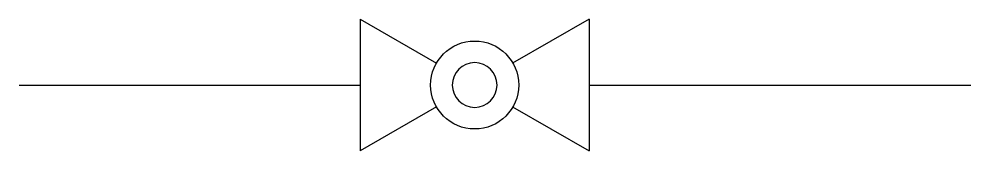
# Model space of a CAD drawing. Header units: metres. Extents: x -21207.4 to -21154.3, y -11933.7 to -11926.3.
import ezdxf

# ---------------------------------------------------------------- set-up
doc = ezdxf.new("R2010")
doc.units = ezdxf.units.M

msp = doc.modelspace()

# ---------------------------------------------------------------- linework, layer by layer
for p, q in [((-21188.39, -11926.33), (-21184.12, -11928.79)), ((-21188.39, -11926.33), (-21188.39, -11933.71)), ((-21175.6, -11926.33), (-21179.87, -11928.79)), ((-21175.6, -11926.33), (-21175.6, -11933.71)), ((-21207.44, -11930.02), (-21188.39, -11930.02)), ((-21175.6, -11930.02), (-21154.27, -11930.02)), ((-21184.12, -11931.25), (-21188.39, -11933.71)), ((-21179.87, -11931.25), (-21175.6, -11933.71))]:
    msp.add_line(p, q)
msp.add_lwpolyline([(-21183.24, -11930.02, 1), (-21180.74, -11930.02, 1)], format="xyb", close=True)
msp.add_circle((-21181.99, -11930.02), 2.46)

doc.saveas('drawing.dxf')
